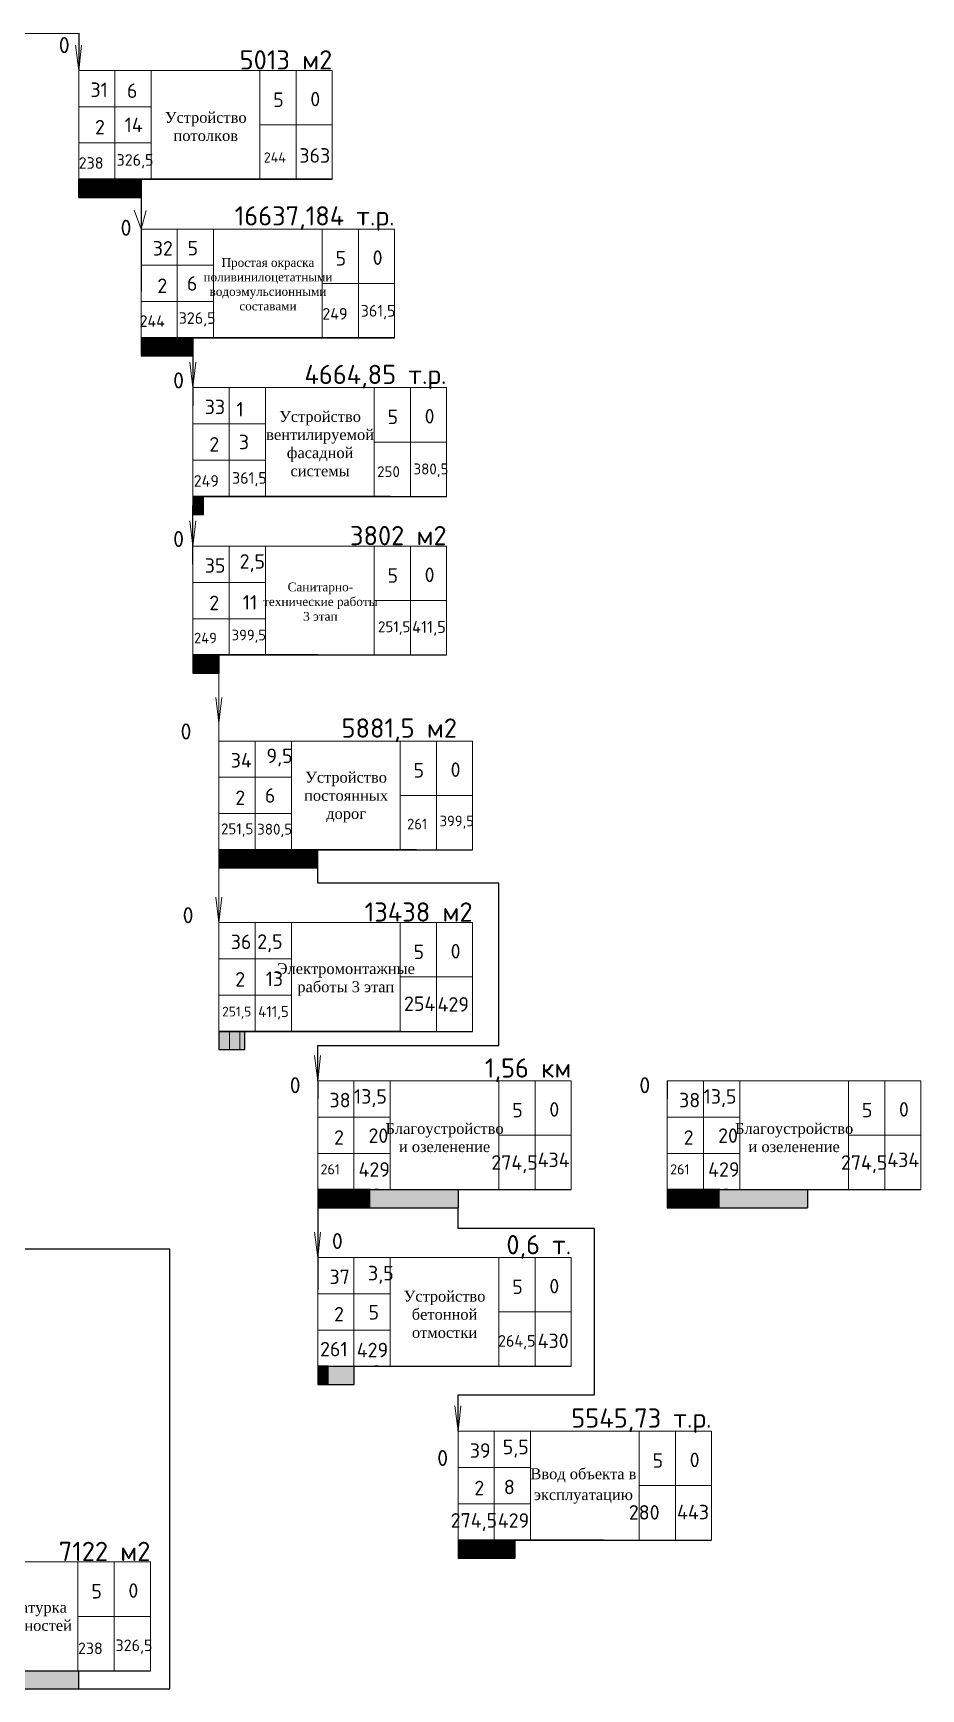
# Model space of a CAD drawing. Header units: millimetres. Extents: x -152693 to 518302, y -31658 to 793547.
# Drawn here: x -108528 to -94836, y 48024 to 73537 of the extents above; entities that cross this region are included whole.
import ezdxf

# ---------------------------------------------------------------- set-up
doc = ezdxf.new("R2010")
doc.units = ezdxf.units.MM
doc.styles.add('PDF ISOCPEUR', font='isocpeur.ttf')
doc.styles.add('ГОСТ 450', font='isocpeur.ttf', dxfattribs={"height": 450})

msp = doc.modelspace()

# ---------------------------------------------------------------- hatches: boundary and pattern name
at = {"lineweight": 20}
h = msp.add_hatch(color=5, dxfattribs=at)
h.dxf.hatch_style = 1
h.paths.add_polyline_path([(-107825.48195, 71006.14534), (-107665.19292, 71006.14534), (-107665.19292, 71285.49821), (-107825.48195, 71285.49821)])
at = {"lineweight": 20, "true_color": 0xed1f24}
h = msp.add_hatch(color=240, dxfattribs=at)
h.dxf.hatch_style = 1
h.paths.add_polyline_path([(-107825.48195, 71006.14534), (-107665.19292, 71006.14534), (-107665.19292, 71285.49821), (-107825.48195, 71285.49821)])
at = {"lineweight": 20}
h = msp.add_hatch(color=5, dxfattribs=at)
h.dxf.hatch_style = 1
h.paths.add_polyline_path([(-107665.19292, 71006.14534), (-107504.90389, 71006.14534), (-107504.90389, 71285.49821), (-107665.19292, 71285.49821)])
at = {"lineweight": 20, "true_color": 0xed1f24}
h = msp.add_hatch(color=240, dxfattribs=at)
h.dxf.hatch_style = 1
h.paths.add_polyline_path([(-107665.19292, 71006.14534), (-107504.90389, 71006.14534), (-107504.90389, 71285.49821), (-107665.19292, 71285.49821)])
at = {"lineweight": 20}
h = msp.add_hatch(color=5, dxfattribs=at)
h.dxf.hatch_style = 1
h.paths.add_polyline_path([(-107504.90389, 71006.14534), (-107344.61486, 71006.14534), (-107344.61486, 71285.49821), (-107504.90389, 71285.49821)])
at = {"lineweight": 20, "true_color": 0xed1f24}
h = msp.add_hatch(color=240, dxfattribs=at)
h.dxf.hatch_style = 1
h.paths.add_polyline_path([(-107504.90389, 71006.14534), (-107344.61486, 71006.14534), (-107344.61486, 71285.49821), (-107504.90389, 71285.49821)])
at = {"lineweight": 20}
h = msp.add_hatch(color=5, dxfattribs=at)
h.dxf.hatch_style = 1
h.paths.add_polyline_path([(-107344.61486, 71006.14534), (-107184.32583, 71006.14534), (-107184.32583, 71285.49821), (-107344.61486, 71285.49821)])
at = {"lineweight": 20, "true_color": 0xed1f24}
h = msp.add_hatch(color=240, dxfattribs=at)
h.dxf.hatch_style = 1
h.paths.add_polyline_path([(-107344.61486, 71006.14534), (-107184.32583, 71006.14534), (-107184.32583, 71285.49821), (-107344.61486, 71285.49821)])
at = {"lineweight": 20}
h = msp.add_hatch(color=5, dxfattribs=at)
h.dxf.hatch_style = 1
h.paths.add_polyline_path([(-107184.32583, 71006.14534), (-107024.03679, 71006.14534), (-107024.03679, 71285.49821), (-107184.32583, 71285.49821)])
at = {"lineweight": 20, "true_color": 0xed1f24}
h = msp.add_hatch(color=240, dxfattribs=at)
h.dxf.hatch_style = 1
h.paths.add_polyline_path([(-107184.32583, 71006.14534), (-107024.03679, 71006.14534), (-107024.03679, 71285.49821), (-107184.32583, 71285.49821)])
at = {"lineweight": 20}
h = msp.add_hatch(color=5, dxfattribs=at)
h.dxf.hatch_style = 1
h.paths.add_polyline_path([(-107024.03679, 71006.14534), (-106863.74776, 71006.14534), (-106863.74776, 71285.49821), (-107024.03679, 71285.49821)])
at = {"lineweight": 20, "true_color": 0xed1f24}
h = msp.add_hatch(color=240, dxfattribs=at)
h.dxf.hatch_style = 1
h.paths.add_polyline_path([(-107024.03679, 71006.14534), (-106863.74776, 71006.14534), (-106863.74776, 71285.49821), (-107024.03679, 71285.49821)])
at = {"lineweight": 20}
h = msp.add_hatch(color=1, dxfattribs=at)
h.dxf.hatch_style = 1
h.paths.add_polyline_path([(-106863.74776, 68562.63435), (-106703.45873, 68562.63435), (-106703.45873, 68841.98722), (-106863.74776, 68841.98722)])
h = msp.add_hatch(color=1, dxfattribs=at)
h.dxf.hatch_style = 1
h.paths.add_polyline_path([(-106703.45873, 68562.63435), (-106543.1697, 68562.63435), (-106543.1697, 68841.98722), (-106703.45873, 68841.98722)])
h = msp.add_hatch(color=1, dxfattribs=at)
h.dxf.hatch_style = 1
h.paths.add_polyline_path([(-106543.1697, 68562.63435), (-106382.88067, 68562.63435), (-106382.88067, 68841.98722), (-106543.1697, 68841.98722)])
h = msp.add_hatch(color=1, dxfattribs=at)
h.dxf.hatch_style = 1
h.paths.add_polyline_path([(-106382.88067, 68562.63435), (-106222.59164, 68562.63435), (-106222.59164, 68841.98722), (-106382.88067, 68841.98722)])
h = msp.add_hatch(color=1, dxfattribs=at)
h.dxf.hatch_style = 1
h.paths.add_polyline_path([(-106222.59164, 68562.63435), (-106062.30261, 68562.63435), (-106062.30261, 68841.98722), (-106222.59164, 68841.98722)])
h = msp.add_hatch(color=5, dxfattribs=at)
h.dxf.hatch_style = 1
h.paths.add_polyline_path([(-106062.30261, 66119.12337), (-105902.01357, 66119.12337), (-105902.01357, 66398.47624), (-106062.30261, 66398.47624)])
h = msp.add_hatch(color=1, dxfattribs=at)
h.dxf.hatch_style = 1
h.paths.add_polyline_path([(-106062.30261, 63675.61238), (-105902.01357, 63675.61238), (-105902.01357, 63954.96525), (-106062.30261, 63954.96525)])
h = msp.add_hatch(color=1, dxfattribs=at)
h.dxf.hatch_style = 1
h.paths.add_polyline_path([(-105902.01357, 63675.61238), (-105661.58003, 63675.61238), (-105661.58003, 63954.96525), (-105902.01357, 63954.96525)])
h = msp.add_hatch(color=1, dxfattribs=at)
h.dxf.hatch_style = 1
h.paths.add_polyline_path([(-105661.58003, 60673.39565), (-105501.291, 60673.39565), (-105501.291, 60952.74852), (-105661.58003, 60952.74852)])
h = msp.add_hatch(color=1, dxfattribs=at)
h.dxf.hatch_style = 1
h.paths.add_polyline_path([(-105501.291, 60673.39565), (-105341.00196, 60673.39565), (-105341.00196, 60952.74852), (-105501.291, 60952.74852)])
h = msp.add_hatch(color=1, dxfattribs=at)
h.dxf.hatch_style = 1
h.paths.add_polyline_path([(-105341.00196, 60673.39565), (-105180.71293, 60673.39565), (-105180.71293, 60952.74852), (-105341.00196, 60952.74852)])
h = msp.add_hatch(color=1, dxfattribs=at)
h.dxf.hatch_style = 1
h.paths.add_polyline_path([(-105180.71293, 60673.39565), (-105020.4239, 60673.39565), (-105020.4239, 60952.74852), (-105180.71293, 60952.74852)])
h = msp.add_hatch(color=1, dxfattribs=at)
h.dxf.hatch_style = 1
h.paths.add_polyline_path([(-105020.4239, 60673.39565), (-104860.13487, 60673.39565), (-104860.13487, 60952.74852), (-105020.4239, 60952.74852)])
h = msp.add_hatch(color=1, dxfattribs=at)
h.dxf.hatch_style = 1
h.paths.add_polyline_path([(-104860.13487, 60673.39565), (-104699.84584, 60673.39565), (-104699.84584, 60952.74852), (-104860.13487, 60952.74852)])
h = msp.add_hatch(color=1, dxfattribs=at)
h.dxf.hatch_style = 1
h.paths.add_polyline_path([(-104699.84584, 60673.39565), (-104539.55681, 60673.39565), (-104539.55681, 60952.74852), (-104699.84584, 60952.74852)])
h = msp.add_hatch(color=1, dxfattribs=at)
h.dxf.hatch_style = 1
h.paths.add_polyline_path([(-104539.55681, 60673.39565), (-104379.26778, 60673.39565), (-104379.26778, 60952.74852), (-104539.55681, 60952.74852)])
h = msp.add_hatch(color=1, dxfattribs=at)
h.dxf.hatch_style = 1
h.paths.add_polyline_path([(-104379.26778, 60673.39565), (-104218.97874, 60673.39565), (-104218.97874, 60952.74852), (-104379.26778, 60952.74852)])
h = msp.add_hatch(color=1, dxfattribs=at)
h.dxf.hatch_style = 1
h.paths.add_polyline_path([(-104299.12326, 60673.39565), (-104138.83423, 60673.39565), (-104138.83423, 60952.74852), (-104299.12326, 60952.74852)])
h = msp.add_hatch(color=5, dxfattribs=at)
h.dxf.hatch_style = 1
h.paths.add_polyline_path([(-105661.58003, 57875.83352), (-105260.85745, 57875.83352), (-105260.85745, 58155.18639), (-105661.58003, 58155.18639)])
h = msp.add_hatch(color=5, dxfattribs=at)
h.dxf.hatch_style = 1
h.paths.add_polyline_path([(-104138.83423, 55437.82954), (-103978.5452, 55437.82954), (-103978.5452, 55717.18241), (-104138.83423, 55717.18241)])
at = {"lineweight": 20, "true_color": 0xed1f24}
h = msp.add_hatch(color=240, dxfattribs=at)
h.dxf.hatch_style = 1
h.paths.add_polyline_path([(-104138.83423, 55437.82954), (-103978.5452, 55437.82954), (-103978.5452, 55717.18241), (-104138.83423, 55717.18241)])
at = {"lineweight": 20}
h = msp.add_hatch(color=5, dxfattribs=at)
h.dxf.hatch_style = 1
h.paths.add_polyline_path([(-103978.5452, 55437.82954), (-103818.25617, 55437.82954), (-103818.25617, 55717.18241), (-103978.5452, 55717.18241)])
at = {"lineweight": 20, "true_color": 0xed1f24}
h = msp.add_hatch(color=240, dxfattribs=at)
h.dxf.hatch_style = 1
h.paths.add_polyline_path([(-103978.5452, 55437.82954), (-103818.25617, 55437.82954), (-103818.25617, 55717.18241), (-103978.5452, 55717.18241)])
at = {"lineweight": 20}
h = msp.add_hatch(color=5, dxfattribs=at)
h.dxf.hatch_style = 1
h.paths.add_polyline_path([(-103818.25617, 55437.82954), (-103657.96713, 55437.82954), (-103657.96713, 55717.18241), (-103818.25617, 55717.18241)])
at = {"lineweight": 20, "true_color": 0xed1f24}
h = msp.add_hatch(color=240, dxfattribs=at)
h.dxf.hatch_style = 1
h.paths.add_polyline_path([(-103818.25617, 55437.82954), (-103657.96713, 55437.82954), (-103657.96713, 55717.18241), (-103818.25617, 55717.18241)])
at = {"lineweight": 20}
h = msp.add_hatch(color=5, dxfattribs=at)
h.dxf.hatch_style = 1
h.paths.add_polyline_path([(-103657.96713, 55437.82954), (-103497.6781, 55437.82954), (-103497.6781, 55717.18241), (-103657.96713, 55717.18241)])
at = {"lineweight": 20, "true_color": 0xed1f24}
h = msp.add_hatch(color=240, dxfattribs=at)
h.dxf.hatch_style = 1
h.paths.add_polyline_path([(-103657.96713, 55437.82954), (-103497.6781, 55437.82954), (-103497.6781, 55717.18241), (-103657.96713, 55717.18241)])
at = {"lineweight": 20}
h = msp.add_hatch(color=5, dxfattribs=at)
h.dxf.hatch_style = 1
h.paths.add_polyline_path([(-103497.6781, 55437.82954), (-103337.38907, 55437.82954), (-103337.38907, 55717.18241), (-103497.6781, 55717.18241)])
at = {"lineweight": 20, "true_color": 0xed1f24}
h = msp.add_hatch(color=240, dxfattribs=at)
h.dxf.hatch_style = 1
h.paths.add_polyline_path([(-103497.6781, 55437.82954), (-101974.9323, 55437.82954), (-101974.9323, 55717.18241), (-103497.6781, 55717.18241)])
at = {"lineweight": 20, "true_color": 0x2776bb}
h = msp.add_hatch(color=152, dxfattribs=at)
h.dxf.hatch_style = 1
h.paths.add_polyline_path([(-98747.07412, 55437.82954), (-98586.78509, 55437.82954), (-98586.78509, 55717.18241), (-98747.07412, 55717.18241)])
h = msp.add_hatch(color=152, dxfattribs=at)
h.dxf.hatch_style = 1
h.paths.add_polyline_path([(-98747.07412, 55437.82954), (-98586.78509, 55437.82954), (-98586.78509, 55717.18241), (-98747.07412, 55717.18241)])
h = msp.add_hatch(color=152, dxfattribs=at)
h.dxf.hatch_style = 1
h.paths.add_polyline_path([(-98586.78509, 55437.82954), (-98426.49606, 55437.82954), (-98426.49606, 55717.18241), (-98586.78509, 55717.18241)])
h = msp.add_hatch(color=152, dxfattribs=at)
h.dxf.hatch_style = 1
h.paths.add_polyline_path([(-98586.78509, 55437.82954), (-98426.49606, 55437.82954), (-98426.49606, 55717.18241), (-98586.78509, 55717.18241)])
h = msp.add_hatch(color=152, dxfattribs=at)
h.dxf.hatch_style = 1
h.paths.add_polyline_path([(-98426.49606, 55437.82954), (-98266.20702, 55437.82954), (-98266.20702, 55717.18241), (-98426.49606, 55717.18241)])
h = msp.add_hatch(color=152, dxfattribs=at)
h.dxf.hatch_style = 1
h.paths.add_polyline_path([(-98426.49606, 55437.82954), (-98266.20702, 55437.82954), (-98266.20702, 55717.18241), (-98426.49606, 55717.18241)])
h = msp.add_hatch(color=152, dxfattribs=at)
h.dxf.hatch_style = 1
h.paths.add_polyline_path([(-98266.20702, 55437.82954), (-98105.91799, 55437.82954), (-98105.91799, 55717.18241), (-98266.20702, 55717.18241)])
h = msp.add_hatch(color=152, dxfattribs=at)
h.dxf.hatch_style = 1
h.paths.add_polyline_path([(-98266.20702, 55437.82954), (-98105.91799, 55437.82954), (-98105.91799, 55717.18241), (-98266.20702, 55717.18241)])
h = msp.add_hatch(color=152, dxfattribs=at)
h.dxf.hatch_style = 1
h.paths.add_polyline_path([(-98105.91799, 55437.82954), (-97945.62896, 55437.82954), (-97945.62896, 55717.18241), (-98105.91799, 55717.18241)])
h = msp.add_hatch(color=152, dxfattribs=at)
h.dxf.hatch_style = 1
h.paths.add_polyline_path([(-98105.91799, 55437.82954), (-96583.17219, 55437.82954), (-96583.17219, 55717.18241), (-98105.91799, 55717.18241)])
at = {"lineweight": 20}
h = msp.add_hatch(color=5, dxfattribs=at)
h.dxf.hatch_style = 1
h.paths.add_polyline_path([(-104138.83423, 52714.96568), (-103978.5452, 52714.96568), (-103978.5452, 52994.31855), (-104138.83423, 52994.31855)])
h = msp.add_hatch(color=5, dxfattribs=at)
h.dxf.hatch_style = 1
h.paths.add_polyline_path([(-104138.83423, 52714.96568), (-103577.82262, 52714.96568), (-103577.82262, 52994.31855), (-104138.83423, 52994.31855)])
h = msp.add_hatch(color=1, dxfattribs=at)
h.dxf.hatch_style = 1
h.paths.add_polyline_path([(-101974.9323, 50037.74006), (-101814.64327, 50037.74006), (-101814.64327, 50317.09293), (-101974.9323, 50317.09293)])
h = msp.add_hatch(color=1, dxfattribs=at)
h.dxf.hatch_style = 1
h.paths.add_polyline_path([(-101974.9323, 50037.74006), (-101814.64327, 50037.74006), (-101814.64327, 50317.09293), (-101974.9323, 50317.09293)])
h = msp.add_hatch(color=1, dxfattribs=at)
h.dxf.hatch_style = 1
h.paths.add_polyline_path([(-101814.64327, 50037.74006), (-101654.35424, 50037.74006), (-101654.35424, 50317.09293), (-101814.64327, 50317.09293)])
h = msp.add_hatch(color=1, dxfattribs=at)
h.dxf.hatch_style = 1
h.paths.add_polyline_path([(-101814.64327, 50037.74006), (-101654.35424, 50037.74006), (-101654.35424, 50317.09293), (-101814.64327, 50317.09293)])
h = msp.add_hatch(color=1, dxfattribs=at)
h.dxf.hatch_style = 1
h.paths.add_polyline_path([(-101654.35424, 50037.74006), (-101494.06521, 50037.74006), (-101494.06521, 50317.09293), (-101654.35424, 50317.09293)])
h = msp.add_hatch(color=1, dxfattribs=at)
h.dxf.hatch_style = 1
h.paths.add_polyline_path([(-101654.35424, 50037.74006), (-101494.06521, 50037.74006), (-101494.06521, 50317.09293), (-101654.35424, 50317.09293)])
h = msp.add_hatch(color=1, dxfattribs=at)
h.dxf.hatch_style = 1
h.paths.add_polyline_path([(-101494.06521, 50037.74006), (-101333.77618, 50037.74006), (-101333.77618, 50317.09293), (-101494.06521, 50317.09293)])
h = msp.add_hatch(color=1, dxfattribs=at)
h.dxf.hatch_style = 1
h.paths.add_polyline_path([(-101494.06521, 50037.74006), (-101333.77618, 50037.74006), (-101333.77618, 50317.09293), (-101494.06521, 50317.09293)])
h = msp.add_hatch(color=1, dxfattribs=at)
h.dxf.hatch_style = 1
h.paths.add_polyline_path([(-101333.77618, 50037.74006), (-101173.48715, 50037.74006), (-101173.48715, 50317.09293), (-101333.77618, 50317.09293)])
h = msp.add_hatch(color=1, dxfattribs=at)
h.dxf.hatch_style = 1
h.paths.add_polyline_path([(-101333.77618, 50037.74006), (-101173.48715, 50037.74006), (-101173.48715, 50317.09293), (-101333.77618, 50317.09293)])
h = msp.add_hatch(color=1, dxfattribs=at)
h.dxf.hatch_style = 1
h.paths.add_polyline_path([(-101173.48715, 50037.74006), (-101093.34263, 50037.74006), (-101093.34263, 50317.09293), (-101173.48715, 50317.09293)])
h = msp.add_hatch(color=1, dxfattribs=at)
h.dxf.hatch_style = 1
h.paths.add_polyline_path([(-101173.48715, 50037.74006), (-101093.34263, 50037.74006), (-101093.34263, 50317.09293), (-101173.48715, 50317.09293)])
h = msp.add_hatch(color=1, dxfattribs=at)
h.dxf.hatch_style = 1
h.paths.add_polyline_path([(-109829.09484, 48023.65336), (-107825.48195, 48023.65336), (-107825.48195, 48303.00623), (-109829.09484, 48303.00623)])

# ---------------------------------------------------------------- linework, layer by layer
for p, q in [((-109909.7091, 73529.24714), (-107825.48195, 73537.19797)), ((-107825.48195, 73537.19797), (-107825.48195, 72961.61544)), ((-107825.48195, 71285.49821), (-106683.72306, 71285.49821)), ((-107825.48195, 71285.49821), (-104566.36511, 71285.49821)), ((-107825.48195, 71285.49821), (-104566.36511, 71285.49821)), ((-107825.48195, 71285.49821), (-106195.92353, 71285.49821)), ((-107825.48195, 71285.49821), (-104566.36511, 71285.49821)), ((-107825.48195, 71285.49821), (-104566.36511, 71285.49821)), ((-107825.48195, 71285.49821), (-104566.36511, 71285.49821)), ((-103914.54174, 71285.49821), (-107825.48195, 71285.49821)), ((-107825.48195, 71285.49821), (-103914.54174, 71285.49821)), ((-107825.48195, 71285.49821), (-107825.48195, 71006.14534)), ((-103914.54174, 71285.49821), (-107825.48195, 71285.49821)), ((-106894.30571, 71285.49821), (-106943.89228, 71285.49821)), ((-106863.74776, 71006.14534), (-106863.74776, 71285.49821)), ((-106863.74776, 71285.49821), (-106863.74776, 69555.47926)), ((-107825.48195, 71006.14534), (-106863.74776, 71006.14534)), ((-106863.74776, 71006.14534), (-107825.48195, 71006.14534)), ((-107825.48195, 71006.14534), (-106863.74776, 71006.14534)), ((-106863.74776, 70910.07766), (-106863.74776, 70518.10446)), ((-106863.74776, 68841.98722), (-105721.98888, 68841.98722)), ((-106863.74776, 68841.98722), (-103604.63092, 68841.98722)), ((-106863.74776, 68841.98722), (-103604.63092, 68841.98722)), ((-106863.74776, 68841.98722), (-105234.18934, 68841.98722)), ((-106863.74776, 68841.98722), (-103604.63092, 68841.98722)), ((-106863.74776, 68841.98722), (-103604.63092, 68841.98722)), ((-106863.74776, 68841.98722), (-103604.63092, 68841.98722)), ((-102952.80755, 68841.98722), (-106863.74776, 68841.98722)), ((-106863.74776, 68841.98722), (-106863.74776, 68562.63435)), ((-106783.60325, 68841.98722), (-106863.74776, 68841.98722)), ((-106863.74776, 68841.98722), (-102952.80755, 68841.98722)), ((-102952.80755, 68841.98722), (-106783.60325, 68841.98722)), ((-106062.30261, 68841.98722), (-106062.30261, 67795.2406)), ((-106062.30261, 68562.63435), (-106062.30261, 68841.98722)), ((-105932.57152, 68841.98722), (-105982.15809, 68841.98722)), ((-106863.74776, 68562.63435), (-106062.30261, 68562.63435)), ((-106863.74776, 68562.63435), (-106062.30261, 68562.63435)), ((-106062.30261, 66398.47624), (-104920.54372, 66398.47624)), ((-106062.30261, 66398.47624), (-102151.36239, 66398.47624)), ((-106062.30261, 66398.47624), (-102151.36239, 66398.47624)), ((-106062.30261, 66398.47624), (-104432.74418, 66398.47624)), ((-106062.30261, 66398.47624), (-102151.36239, 66398.47624)), ((-106062.30261, 66398.47624), (-102151.36239, 66398.47624)), ((-106062.30261, 66398.47624), (-102151.36239, 66398.47624)), ((-103016.81101, 66398.47624), (-106062.30261, 66398.47624)), ((-106062.30261, 66398.47624), (-106062.30261, 66119.12337)), ((-103016.81101, 66398.47624), (-106062.30261, 66398.47624)), ((-105902.01357, 66119.12337), (-105902.01357, 66398.47624)), ((-105131.12637, 66398.47624), (-105180.71293, 66398.47624)), ((-106062.30261, 65351.72962), (-106062.30261, 66258.7998)), ((-106062.30261, 66119.12337), (-105902.01357, 66119.12337)), ((-106062.30261, 63954.96525), (-104920.54372, 63954.96525)), ((-106062.30261, 63954.96525), (-102151.36239, 63954.96525)), ((-106062.30261, 63954.96525), (-102151.36239, 63954.96525)), ((-106062.30261, 63954.96525), (-104432.74418, 63954.96525)), ((-106062.30261, 63954.96525), (-102151.36239, 63954.96525)), ((-106062.30261, 63954.96525), (-102151.36239, 63954.96525)), ((-106062.30261, 63954.96525), (-102151.36239, 63954.96525)), ((-106062.30261, 63954.96525), (-106062.30261, 63675.61238)), ((-104138.83423, 63954.96525), (-106062.30261, 63954.96525)), ((-105661.58003, 63954.96525), (-105661.58003, 63675.61238)), ((-105131.12637, 63954.96525), (-105180.71293, 63954.96525)), ((-106062.30261, 63675.61238), (-105661.58003, 63675.61238)), ((-105661.58003, 60952.74852), (-104519.82114, 60952.74852)), ((-105661.58003, 60952.74852), (-101750.63982, 60952.74852)), ((-105661.58003, 60952.74852), (-101750.63982, 60952.74852)), ((-105661.58003, 60952.74852), (-104032.02161, 60952.74852)), ((-105661.58003, 60952.74852), (-101750.63982, 60952.74852)), ((-105661.58003, 60952.74852), (-101750.63982, 60952.74852)), ((-105661.58003, 60952.74852), (-101750.63982, 60952.74852)), ((-105661.58003, 60952.74852), (-105661.58003, 60673.39565)), ((-105581.43551, 60952.74852), (-105661.58003, 60952.74852)), ((-102616.08843, 60952.74852), (-105581.43551, 60952.74852)), ((-104730.40379, 60952.74852), (-104779.99035, 60952.74852)), ((-104138.83423, 60673.39565), (-104138.83423, 60952.74852)), ((-104138.83423, 60437.9467), (-104138.83423, 60952.74852)), ((-105661.58003, 60673.39565), (-104138.83423, 60673.39565)), ((-101345.60717, 60437.9467), (-104138.83423, 60437.9467)), ((-101345.60717, 57938.26046), (-101345.60717, 60437.9467)), ((-105661.58003, 58155.18639), (-104519.82114, 58155.18639)), ((-105661.58003, 58155.18639), (-101750.63982, 58155.18639)), ((-105661.58003, 58155.18639), (-101750.63982, 58155.18639)), ((-105661.58003, 58155.18639), (-104032.02161, 58155.18639)), ((-105661.58003, 58155.18639), (-101750.63982, 58155.18639)), ((-105661.58003, 58155.18639), (-101750.63982, 58155.18639)), ((-105661.58003, 58155.18639), (-101750.63982, 58155.18639)), ((-105661.58003, 58155.18639), (-105661.58003, 57875.83352)), ((-102856.52198, 58155.18639), (-105661.58003, 58155.18639)), ((-105260.85745, 57875.83352), (-105260.85745, 58155.18639)), ((-104730.40379, 58155.18639), (-104779.99035, 58155.18639)), ((-104138.83423, 57393.29964), (-104138.83423, 57938.26046)), ((-104138.83423, 57938.26046), (-101345.60717, 57938.26046)), ((-105661.58003, 57875.83352), (-105260.85745, 57875.83352)), ((-104138.83423, 57393.29964), (-104138.83423, 57113.94677)), ((-104138.83423, 55717.18241), (-102997.07534, 55717.18241)), ((-104138.83423, 55717.18241), (-100227.89402, 55717.18241)), ((-104138.83423, 55717.18241), (-100227.89402, 55717.18241)), ((-104138.83423, 55717.18241), (-102509.27581, 55717.18241)), ((-104138.83423, 55717.18241), (-100227.89402, 55717.18241)), ((-104138.83423, 55717.18241), (-100227.89402, 55717.18241)), ((-104138.83423, 55717.18241), (-100227.89402, 55717.18241)), ((-104138.83423, 55717.18241), (-104138.83423, 55437.82954)), ((-103324.05502, 55717.18241), (-104138.83423, 55717.18241)), ((-104138.83423, 55717.18241), (-104138.83423, 54170.77036)), ((-103324.05502, 55717.18241), (-101974.9323, 55717.18241)), ((-103207.65799, 55717.18241), (-103257.24456, 55717.18241)), ((-101974.9323, 55717.18241), (-101974.9323, 55437.82954)), ((-104138.83423, 55437.82954), (-103337.38907, 55437.82954)), ((-104138.83423, 55437.82954), (-101974.9323, 55437.82954)), ((-101974.9323, 55115.28768), (-101974.9323, 55437.82954)), ((-99871.3838, 55115.28768), (-101974.9323, 55115.28768)), ((-99871.3838, 52557.01138), (-99871.3838, 55115.28768)), ((-106418.33725, 54799.20484), (-109909.7091, 54799.20484)), ((-106418.33725, 48023.65336), (-106418.33725, 54799.20484)), ((-104138.83423, 52994.31855), (-102997.07534, 52994.31855)), ((-104138.83423, 52994.31855), (-100227.89402, 52994.31855)), ((-104138.83423, 52994.31855), (-100227.89402, 52994.31855)), ((-104138.83423, 52994.31855), (-102183.36412, 52994.31855)), ((-104138.83423, 52994.31855), (-100227.89402, 52994.31855)), ((-104138.83423, 52994.31855), (-100227.89402, 52994.31855)), ((-104138.83423, 52994.31855), (-100227.89402, 52994.31855)), ((-103978.5452, 52994.31855), (-104138.83423, 52994.31855)), ((-104138.83423, 52994.31855), (-104138.83423, 52714.96568)), ((-104138.83423, 52994.31855), (-103580.12848, 52994.31855)), ((-103577.82262, 52714.96568), (-103577.82262, 52994.31855)), ((-103207.65799, 52994.31855), (-103257.24456, 52994.31855)), ((-104138.83423, 52714.96568), (-103978.5452, 52714.96568)), ((-104138.83423, 52714.96568), (-103577.82262, 52714.96568)), ((-101974.9323, 51993.21016), (-101974.9323, 52557.01138)), ((-101974.9323, 52557.01138), (-99871.3838, 52557.01138)), ((-101974.9323, 50317.09293), (-100833.17342, 50317.09293)), ((-101974.9323, 50317.09293), (-98063.99209, 50317.09293)), ((-101974.9323, 50317.09293), (-98063.99209, 50317.09293)), ((-101974.9323, 50317.09293), (-100345.37388, 50317.09293)), ((-101974.9323, 50317.09293), (-98063.99209, 50317.09293)), ((-101974.9323, 50317.09293), (-98063.99209, 50317.09293)), ((-101974.9323, 50317.09293), (-98063.99209, 50317.09293)), ((-101894.78779, 50317.09293), (-101974.9323, 50317.09293)), ((-101974.9323, 50317.09293), (-101974.9323, 50037.74006)), ((-99730.88586, 50317.09293), (-101974.9323, 50317.09293)), ((-99730.88586, 50317.09293), (-101894.78779, 50317.09293)), ((-101043.75606, 50317.09293), (-101093.34263, 50317.09293)), ((-101093.34263, 50037.74006), (-101093.34263, 50317.09293)), ((-101974.9323, 50037.74006), (-101093.34263, 50037.74006)), ((-101974.9323, 50037.74006), (-101093.34263, 50037.74006)), ((-110630.54, 48303.00623), (-106719.59979, 48303.00623)), ((-110630.54, 48303.00623), (-106719.59979, 48303.00623)), ((-110630.54, 48303.00623), (-106719.59979, 48303.00623)), ((-110630.54, 48303.00623), (-106719.59979, 48303.00623)), ((-110630.54, 48303.00623), (-106719.59979, 48303.00623)), ((-110630.54, 48303.00623), (-106719.59979, 48303.00623)), ((-107825.48195, 48023.65336), (-107825.48195, 48303.00623)), ((-109668.80581, 48023.65336), (-107825.48195, 48023.65336)), ((-107825.48195, 48023.65336), (-106418.33725, 48023.65336))]:
    msp.add_line(p, q)
for p, q in [((-103914.54174, 72961.61544), (-107825.48195, 72961.61544)), ((-107825.48195, 72961.61544), (-107825.48195, 71285.49821)), ((-107266.77621, 72961.61544), (-107266.77621, 71285.49821)), ((-106708.07046, 72961.61544), (-106708.07046, 71285.49821)), ((-105031.95323, 72961.61544), (-105031.95323, 71285.49821)), ((-104473.24748, 72961.61544), (-104473.24748, 71285.49821)), ((-103914.54174, 72961.61544), (-103914.54174, 71285.49821)), ((-107825.48195, 72402.9097), (-106708.07046, 72402.9097)), ((-105031.95323, 72123.55683), (-103914.54174, 72123.55683)), ((-107825.48195, 71844.20395), (-106708.07046, 71844.20395)), ((-107825.48195, 71285.49821), (-104566.36511, 71285.49821)), ((-102952.80755, 70518.10446), (-106863.74776, 70518.10446)), ((-106863.74776, 70518.10446), (-106863.74776, 68841.98722)), ((-106305.04202, 70518.10446), (-106305.04202, 68841.98722)), ((-105746.33627, 70518.10446), (-105746.33627, 68841.98722)), ((-104070.21904, 70518.10446), (-104070.21904, 68841.98722)), ((-103511.5133, 70518.10446), (-103511.5133, 68841.98722)), ((-102952.80755, 70518.10446), (-102952.80755, 68841.98722)), ((-106863.74776, 69959.39871), (-105746.33627, 69959.39871)), ((-104070.21904, 69680.04584), (-102952.80755, 69680.04584)), ((-106863.74776, 69400.69297), (-105746.33627, 69400.69297)), ((-106863.74776, 68841.98722), (-103604.63092, 68841.98722)), ((-102151.36239, 68074.59347), (-106062.30261, 68074.59347)), ((-105503.59686, 68074.59347), (-105503.59686, 66398.47624)), ((-104944.89112, 68074.59347), (-104944.89112, 66398.47624)), ((-103268.77388, 68074.59347), (-103268.77388, 66398.47624)), ((-102710.06814, 68074.59347), (-102710.06814, 66398.47624)), ((-102151.36239, 68074.59347), (-102151.36239, 66398.47624)), ((-106062.30261, 67795.2406), (-106062.30261, 66398.47624)), ((-106062.30261, 67515.88773), (-104944.89112, 67515.88773)), ((-103268.77388, 67236.53486), (-102151.36239, 67236.53486)), ((-106062.30261, 66957.18198), (-104944.89112, 66957.18198)), ((-106062.30261, 66398.47624), (-102151.36239, 66398.47624)), ((-102151.36239, 65631.08249), (-106062.30261, 65631.08249)), ((-105503.59686, 65631.08249), (-105503.59686, 63954.96525)), ((-104944.89112, 65631.08249), (-104944.89112, 63954.96525)), ((-103268.77388, 65631.08249), (-103268.77388, 63954.96525)), ((-102710.06814, 65631.08249), (-102710.06814, 63954.96525)), ((-102151.36239, 65631.08249), (-102151.36239, 63954.96525)), ((-106062.30261, 65351.72962), (-106062.30261, 63954.96525)), ((-106062.30261, 65072.37674), (-104944.89112, 65072.37674)), ((-103268.77388, 64793.02387), (-102151.36239, 64793.02387)), ((-106062.30261, 64513.671), (-104944.89112, 64513.671)), ((-106062.30261, 63954.96525), (-102151.36239, 63954.96525)), ((-101750.63982, 62628.86576), (-105661.58003, 62628.86576)), ((-105661.58003, 62628.86576), (-105661.58003, 60952.74852)), ((-105102.87428, 62628.86576), (-105102.87428, 60952.74852)), ((-104544.16854, 62628.86576), (-104544.16854, 60952.74852)), ((-102868.0513, 62628.86576), (-102868.0513, 60952.74852)), ((-102309.34556, 62628.86576), (-102309.34556, 60952.74852)), ((-101750.63982, 62628.86576), (-101750.63982, 60952.74852)), ((-105661.58003, 62070.16001), (-104544.16854, 62070.16001)), ((-102868.0513, 61790.80714), (-101750.63982, 61790.80714)), ((-105661.58003, 61511.45427), (-104544.16854, 61511.45427)), ((-105661.58003, 60952.74852), (-101750.63982, 60952.74852)), ((-101750.63982, 59831.30363), (-105661.58003, 59831.30363)), ((-105102.87428, 59831.30363), (-105102.87428, 58155.18639)), ((-104544.16854, 59831.30363), (-104544.16854, 58155.18639)), ((-102868.0513, 59831.30363), (-102868.0513, 58155.18639)), ((-102309.34556, 59831.30363), (-102309.34556, 58155.18639)), ((-101750.63982, 59831.30363), (-101750.63982, 58155.18639)), ((-105661.58003, 59551.95076), (-105661.58003, 58155.18639)), ((-105661.58003, 59272.59788), (-104544.16854, 59272.59788)), ((-102868.0513, 58993.24501), (-101750.63982, 58993.24501)), ((-105661.58003, 58713.89214), (-104544.16854, 58713.89214)), ((-105661.58003, 58155.18639), (-101750.63982, 58155.18639)), ((-100227.89402, 57393.29964), (-104138.83423, 57393.29964)), ((-103580.12848, 57393.29964), (-103580.12848, 55717.18241)), ((-103021.42274, 57393.29964), (-103021.42274, 55717.18241)), ((-101345.30551, 57393.29964), (-101345.30551, 55717.18241)), ((-100786.59976, 57393.29964), (-100786.59976, 55717.18241)), ((-100227.89402, 57393.29964), (-100227.89402, 55717.18241)), ((-104138.83423, 57113.94677), (-104138.83423, 55717.18241)), ((-104138.83423, 56834.5939), (-103021.42274, 56834.5939)), ((-101345.30551, 56555.24102), (-100227.89402, 56555.24102)), ((-104138.83423, 56275.88815), (-103021.42274, 56275.88815)), ((-104138.83423, 55717.18241), (-100227.89402, 55717.18241)), ((-100227.89402, 54670.43578), (-104138.83423, 54670.43578)), ((-103580.12848, 54670.43578), (-103580.12848, 52994.31855)), ((-103021.42274, 54670.43578), (-103021.42274, 52994.31855)), ((-101345.30551, 54670.43578), (-101345.30551, 52994.31855)), ((-100786.59976, 54670.43578), (-100786.59976, 52994.31855)), ((-100227.89402, 54670.43578), (-100227.89402, 52994.31855)), ((-104138.83423, 54391.08291), (-104138.83423, 52994.31855)), ((-104138.83423, 54111.73004), (-103021.42274, 54111.73004)), ((-101345.30551, 53832.37717), (-100227.89402, 53832.37717)), ((-104138.83423, 53553.0243), (-103021.42274, 53553.0243)), ((-104138.83423, 52994.31855), (-100227.89402, 52994.31855)), ((-98063.99209, 51993.21016), (-101974.9323, 51993.21016)), ((-101974.9323, 51993.21016), (-101974.9323, 50317.09293)), ((-101416.22656, 51993.21016), (-101416.22656, 50317.09293)), ((-100857.52082, 51993.21016), (-100857.52082, 50317.09293)), ((-99181.40358, 51993.21016), (-99181.40358, 50317.09293)), ((-98622.69784, 51993.21016), (-98622.69784, 50317.09293)), ((-98063.99209, 51993.21016), (-98063.99209, 50317.09293)), ((-101974.9323, 51434.50442), (-100857.52082, 51434.50442)), ((-99181.40358, 51155.15154), (-98063.99209, 51155.15154)), ((-101974.9323, 50875.79867), (-100857.52082, 50875.79867)), ((-101974.9323, 50317.09293), (-98063.99209, 50317.09293)), ((-106719.59979, 49979.12347), (-110630.54, 49979.12347)), ((-107837.01128, 49979.12347), (-107837.01128, 48303.00623)), ((-107278.30553, 49979.12347), (-107278.30553, 48303.00623)), ((-106719.59979, 49979.12347), (-106719.59979, 48303.00623)), ((-107837.01128, 49141.06485), (-106719.59979, 49141.06485)), ((-110630.54, 48303.00623), (-106719.59979, 48303.00623))]:
    msp.add_line(p, q, dxfattribs=at)
at = {"color": 5}
for p, q in [((-107825.48195, 71285.49821), (-107825.48195, 71006.14534)), ((-107825.48195, 71006.14534), (-107825.48195, 71285.49821))]:
    msp.add_line(p, q, dxfattribs=at)
at = {"color": 1}
for p, q in [((-106863.74776, 68841.98722), (-106863.74776, 68562.63435)), ((-106062.30261, 66398.47624), (-106062.30261, 66119.12337)), ((-101974.9323, 50317.09293), (-101974.9323, 50037.74006))]:
    msp.add_line(p, q, dxfattribs=at)
at = {"color": 152, "lineweight": 20, "true_color": 0x2776bb}
for p, q in [((-94836.13391, 57393.29964), (-98747.07412, 57393.29964)), ((-98188.36837, 57393.29964), (-98188.36837, 55717.18241)), ((-97629.66263, 57393.29964), (-97629.66263, 55717.18241)), ((-95953.5454, 57393.29964), (-95953.5454, 55717.18241)), ((-95394.83965, 57393.29964), (-95394.83965, 55717.18241)), ((-94836.13391, 57393.29964), (-94836.13391, 55717.18241)), ((-98747.07412, 57113.94677), (-98747.07412, 55717.18241)), ((-98747.07412, 56834.5939), (-97629.66263, 56834.5939)), ((-95953.5454, 56555.24102), (-94836.13391, 56555.24102)), ((-98747.07412, 56275.88815), (-97629.66263, 56275.88815)), ((-98747.07412, 55717.18241), (-94836.13391, 55717.18241))]:
    msp.add_line(p, q, dxfattribs=at)
at = {"color": 152, "true_color": 0x2776bb}
for p, q in [((-98747.07412, 57393.29964), (-98747.07412, 57113.94677)), ((-98747.07412, 55717.18241), (-97605.31523, 55717.18241)), ((-98747.07412, 55717.18241), (-94836.13391, 55717.18241)), ((-98747.07412, 55717.18241), (-94836.13391, 55717.18241)), ((-98747.07412, 55717.18241), (-97117.5157, 55717.18241)), ((-98747.07412, 55717.18241), (-94836.13391, 55717.18241)), ((-98747.07412, 55717.18241), (-94836.13391, 55717.18241)), ((-98747.07412, 55717.18241), (-94836.13391, 55717.18241)), ((-98747.07412, 55717.18241), (-98747.07412, 55437.82954)), ((-97932.29491, 55717.18241), (-98747.07412, 55717.18241)), ((-97932.29491, 55717.18241), (-96583.17219, 55717.18241)), ((-97815.89788, 55717.18241), (-97865.48445, 55717.18241)), ((-96583.17219, 55717.18241), (-96583.17219, 55437.82954)), ((-98747.07412, 55437.82954), (-97945.62896, 55437.82954)), ((-98747.07412, 55437.82954), (-96583.17219, 55437.82954))]:
    msp.add_line(p, q, dxfattribs=at)
at = {"lineweight": 20}
for points in [[(-107780.93954, 73353.58865), (-107825.48195, 72961.61544), (-107874.4786, 73353.58865)], [(-106785.15876, 70804.88704), (-106863.74776, 70518.10446), (-106967.52005, 70810.24509)], [(-106017.7602, 68466.56668), (-106062.30261, 68074.59347), (-106111.29926, 68466.56668)], [(-106017.7602, 66023.05569), (-106062.30261, 65631.08249), (-106111.29926, 66023.05569)], [(-105661.58003, 63675.61238), (-105661.58003, 62628.86576)], [(-105617.03762, 63300.19183), (-105661.58003, 62908.21863), (-105710.57668, 63300.19183)], [(-105661.58003, 60673.39565), (-105661.58003, 59551.95076)], [(-105617.03762, 60223.27683), (-105661.58003, 59831.30363), (-105710.57668, 60223.27683)], [(-104094.29182, 57785.27285), (-104138.83423, 57393.29964), (-104187.83088, 57785.27285)], [(-104138.83423, 55437.82954), (-104138.83423, 54391.08291)], [(-104094.29182, 55062.40899), (-104138.83423, 54670.43578), (-104187.83088, 55062.40899)], [(-101930.3899, 52385.18336), (-101974.9323, 51993.21016), (-102023.92896, 52385.18336)]]:
    msp.add_lwpolyline(points, dxfattribs=at)
at = {"color": 5, "lineweight": 20}
for points in [[(-107825.48195, 71285.49821), (-107665.19292, 71285.49821), (-107665.19292, 71006.14534), (-107825.48195, 71006.14534)], [(-107825.48195, 71285.49821), (-107665.19292, 71285.49821), (-107665.19292, 71006.14534), (-107825.48195, 71006.14534)], [(-107665.19292, 71285.49821), (-107504.90389, 71285.49821), (-107504.90389, 71006.14534), (-107665.19292, 71006.14534)], [(-107504.90389, 71285.49821), (-107344.61486, 71285.49821), (-107344.61486, 71006.14534), (-107504.90389, 71006.14534)], [(-107344.61486, 71285.49821), (-107184.32583, 71285.49821), (-107184.32583, 71006.14534), (-107344.61486, 71006.14534)], [(-107184.32583, 71285.49821), (-107024.03679, 71285.49821), (-107024.03679, 71006.14534), (-107184.32583, 71006.14534)], [(-107024.03679, 71285.49821), (-106863.74776, 71285.49821), (-106863.74776, 71006.14534), (-107024.03679, 71006.14534)], [(-104138.83423, 55717.18241), (-103978.5452, 55717.18241), (-103978.5452, 55437.82954), (-104138.83423, 55437.82954)], [(-104138.83423, 55717.18241), (-103978.5452, 55717.18241), (-103978.5452, 55437.82954), (-104138.83423, 55437.82954)], [(-103978.5452, 55717.18241), (-103818.25617, 55717.18241), (-103818.25617, 55437.82954), (-103978.5452, 55437.82954)], [(-103818.25617, 55717.18241), (-103657.96713, 55717.18241), (-103657.96713, 55437.82954), (-103818.25617, 55437.82954)], [(-103657.96713, 55717.18241), (-103497.6781, 55717.18241), (-103497.6781, 55437.82954), (-103657.96713, 55437.82954)], [(-103497.6781, 55717.18241), (-103337.38907, 55717.18241), (-103337.38907, 55437.82954), (-103497.6781, 55437.82954)], [(-104138.83423, 52994.31855), (-103978.5452, 52994.31855), (-103978.5452, 52714.96568), (-104138.83423, 52714.96568)], [(-104138.83423, 52994.31855), (-103978.5452, 52994.31855), (-103978.5452, 52714.96568), (-104138.83423, 52714.96568)]]:
    msp.add_lwpolyline(points, close=True, dxfattribs=at)
at = {"color": 240, "lineweight": 20, "true_color": 0xed1f24}
msp.add_lwpolyline([(-107665.19292, 71285.49821), (-107504.90389, 71285.49821), (-107504.90389, 71006.14534), (-107665.19292, 71006.14534)], close=True, dxfattribs=at)
at = {"color": 1, "lineweight": 20}
for points in [[(-106863.74776, 68841.98722), (-106703.45873, 68841.98722), (-106703.45873, 68562.63435), (-106863.74776, 68562.63435)], [(-106703.45873, 68841.98722), (-106543.1697, 68841.98722), (-106543.1697, 68562.63435), (-106703.45873, 68562.63435)], [(-106543.1697, 68841.98722), (-106382.88067, 68841.98722), (-106382.88067, 68562.63435), (-106543.1697, 68562.63435)], [(-106382.88067, 68841.98722), (-106222.59164, 68841.98722), (-106222.59164, 68562.63435), (-106382.88067, 68562.63435)], [(-106222.59164, 68841.98722), (-106062.30261, 68841.98722), (-106062.30261, 68562.63435), (-106222.59164, 68562.63435)], [(-106062.30261, 66398.47624), (-105902.01357, 66398.47624), (-105902.01357, 66119.12337), (-106062.30261, 66119.12337)], [(-106062.30261, 63954.96525), (-105902.01357, 63954.96525), (-105902.01357, 63675.61238), (-106062.30261, 63675.61238)], [(-105661.58003, 60952.74852), (-105501.291, 60952.74852), (-105501.291, 60673.39565), (-105661.58003, 60673.39565)], [(-105501.291, 60952.74852), (-105341.00196, 60952.74852), (-105341.00196, 60673.39565), (-105501.291, 60673.39565)], [(-105341.00196, 60952.74852), (-105180.71293, 60952.74852), (-105180.71293, 60673.39565), (-105341.00196, 60673.39565)], [(-105180.71293, 60952.74852), (-105020.4239, 60952.74852), (-105020.4239, 60673.39565), (-105180.71293, 60673.39565)], [(-105020.4239, 60952.74852), (-104860.13487, 60952.74852), (-104860.13487, 60673.39565), (-105020.4239, 60673.39565)], [(-104860.13487, 60952.74852), (-104699.84584, 60952.74852), (-104699.84584, 60673.39565), (-104860.13487, 60673.39565)], [(-104699.84584, 60952.74852), (-104539.55681, 60952.74852), (-104539.55681, 60673.39565), (-104699.84584, 60673.39565)], [(-104539.55681, 60952.74852), (-104379.26778, 60952.74852), (-104379.26778, 60673.39565), (-104539.55681, 60673.39565)], [(-104379.26778, 60952.74852), (-104218.97874, 60952.74852), (-104218.97874, 60673.39565), (-104379.26778, 60673.39565)], [(-104299.12326, 60952.74852), (-104138.83423, 60952.74852), (-104138.83423, 60673.39565), (-104299.12326, 60673.39565)], [(-105661.58003, 58155.18639), (-105501.291, 58155.18639), (-105501.291, 57875.83352), (-105661.58003, 57875.83352)], [(-105661.58003, 58155.18639), (-105501.291, 58155.18639), (-105501.291, 57875.83352), (-105661.58003, 57875.83352)], [(-105501.291, 58155.18639), (-105341.00196, 58155.18639), (-105341.00196, 57875.83352), (-105501.291, 57875.83352)], [(-101974.9323, 50317.09293), (-101814.64327, 50317.09293), (-101814.64327, 50037.74006), (-101974.9323, 50037.74006)], [(-101974.9323, 50317.09293), (-101814.64327, 50317.09293), (-101814.64327, 50037.74006), (-101974.9323, 50037.74006)], [(-101814.64327, 50317.09293), (-101654.35424, 50317.09293), (-101654.35424, 50037.74006), (-101814.64327, 50037.74006)], [(-101814.64327, 50317.09293), (-101654.35424, 50317.09293), (-101654.35424, 50037.74006), (-101814.64327, 50037.74006)], [(-101654.35424, 50317.09293), (-101494.06521, 50317.09293), (-101494.06521, 50037.74006), (-101654.35424, 50037.74006)], [(-101654.35424, 50317.09293), (-101494.06521, 50317.09293), (-101494.06521, 50037.74006), (-101654.35424, 50037.74006)], [(-101494.06521, 50317.09293), (-101333.77618, 50317.09293), (-101333.77618, 50037.74006), (-101494.06521, 50037.74006)], [(-101494.06521, 50317.09293), (-101333.77618, 50317.09293), (-101333.77618, 50037.74006), (-101494.06521, 50037.74006)], [(-101333.77618, 50317.09293), (-101173.48715, 50317.09293), (-101173.48715, 50037.74006), (-101333.77618, 50037.74006)], [(-101333.77618, 50317.09293), (-101173.48715, 50317.09293), (-101173.48715, 50037.74006), (-101333.77618, 50037.74006)]]:
    msp.add_lwpolyline(points, close=True, dxfattribs=at)
msp.add_lwpolyline([(-106062.30261, 68841.98722), (-106062.30261, 67795.2406)], dxfattribs=at)
at = {"color": 152, "lineweight": 20, "true_color": 0x2776bb}
for points in [[(-98747.07412, 55717.18241), (-98586.78509, 55717.18241), (-98586.78509, 55437.82954), (-98747.07412, 55437.82954)], [(-98747.07412, 55717.18241), (-98586.78509, 55717.18241), (-98586.78509, 55437.82954), (-98747.07412, 55437.82954)], [(-98586.78509, 55717.18241), (-98426.49606, 55717.18241), (-98426.49606, 55437.82954), (-98586.78509, 55437.82954)], [(-98426.49606, 55717.18241), (-98266.20702, 55717.18241), (-98266.20702, 55437.82954), (-98426.49606, 55437.82954)], [(-98266.20702, 55717.18241), (-98105.91799, 55717.18241), (-98105.91799, 55437.82954), (-98266.20702, 55437.82954)], [(-98105.91799, 55717.18241), (-97945.62896, 55717.18241), (-97945.62896, 55437.82954), (-98105.91799, 55437.82954)]]:
    msp.add_lwpolyline(points, close=True, dxfattribs=at)

# ---------------------------------------------------------------- texts
at = {"lineweight": 20, "style": 'PDF ISOCPEUR'}
for s, insert, char_height, attachment_point in [('0', (-108132.82458, 73228.8699), 246.89718, 7), ('5013 м2 ', (-103914.54174, 73124.71244), 296.276621, 6), ('0', (-104253.30538, 72409.2144), 223.4823, 7), ('2', (-107573.68464, 71975.8495), 223.4823, 7), ('244', (-104970.74444, 71543.40127), 156.437608, 7), ('363', (-104422.33905, 71540.64295), 223.482298, 7), ('238', (-107825.48195, 71446.89149), 178.785838, 7), ('16637,184 т.р. ', (-102952.80755, 70681.20146), 296.2766207, 6), ('0', (-107180.10181, 70414.4128), 246.89718, 7), ('0', (-103291.57119, 69965.70342), 223.4823, 7), ('2', (-106611.95045, 69532.33851), 223.4823, 7), ('244', (-106886.02488, 69010.47231), 178.785838, 7), ('4664,85 т.р. ', (-102151.36239, 68237.69047), 296.2766207, 6), ('0', (-106369.64523, 68062.49506), 246.89718, 7), ('0', (-102490.12603, 67522.19243), 223.4823, 7), ('2', (-105810.5053, 67088.82753), 223.4823, 7), ('380,5', (-102661.8402, 66698.9972), 167.611723, 7), ('0', (-106369.64523, 65618.98407), 246.89718, 7), ('3802 м2', (-102151.36239, 65794.17949), 296.276621, 6), ('0', (-102490.12603, 65078.68145), 223.4823, 7), ('2', (-105810.5053, 64645.31654), 223.4823, 7), ('249', (-106046.35634, 64134.48695), 162.800164, 7), ('251,5', (-103209.65871, 64266.7505), 167.611723, 7), ('411,5', (-102683.01634, 64251.42821), 184.372896, 7), ('0', (-106254.87292, 62652.64707), 246.89718, 7), ('5881,5 м2', (-101991.07336, 62794.47889), 296.276621, 6), ('0', (-102089.40345, 62076.46472), 223.4823, 7), ('2', (-105409.78272, 61643.09981), 223.4823, 7), ('251,5', (-105630.58683, 61153.02357), 167.611723, 7), ('261', (-102760.47494, 61268.89775), 162.800164, 7), ('0', (-106222.57783, 59821.72135), 246.89718, 7), ('13438 м2', (-101750.63982, 59994.40063), 296.276621, 6), ('2', (-105409.78272, 58845.53768), 223.4823, 7), ('254', (-102807.93294, 58469.26025), 223.482298, 7), ('251,5', (-105612.95847, 58349.82936), 150.850551, 7), ('1,56 км', (-100227.89402, 57556.39664), 296.276621, 6), ('0', (-104571.03149, 57202.60563), 246.89718, 7), ('0', (-100566.65766, 56840.8986), 223.4823, 7), ('2', (-103887.03692, 56407.5337), 223.4823, 7), ('274,5', (-101461.56978, 55970.23699), 223.482298, 7), ('0', (-103920.36838, 54801.08127), 246.89718, 7), ('0,6 т.', (-100227.89402, 54833.53278), 296.276621, 6), ('0', (-100566.65766, 54118.03474), 223.4823, 7), ('2', (-103887.03692, 53684.66984), 223.4823, 7), ('261', (-104103.00922, 53147.45847), 223.482298, 7), ('264,5', (-101357.72699, 53254.68156), 178.785838, 7), ('5545,73 т.р.', (-98063.99209, 52156.30716), 296.2766207, 6), ('0', (-102296.57958, 51457.56418), 246.89718, 7), ('0', (-98402.75573, 51440.80912), 223.4823, 7), ('2', (-101723.135, 51007.44421), 223.4823, 7), ('280', (-99340.45536, 50631.79532), 223.482298, 7), ('274,5', (-102087.93514, 50456.77021), 223.482298, 7), ('7122 м2 ', (-106719.59979, 50142.22046), 296.276621, 6), ('0', (-107058.36343, 49426.72242), 223.4823, 7), ('238', (-107837.1067, 48558.81482), 178.785838, 7)]:
    msp.add_mtext(s, dxfattribs=dict(at, insert=insert, char_height=char_height, attachment_point=attachment_point))
at = {"lineweight": 20, "attachment_point": 7, "style": 'PDF ISOCPEUR'}
for s, insert, char_height, width in [('31', (-107644.1856, 72552.80737), 223.482298, 1189.1897492), ('6', (-107080.82041, 72537.78844), 223.4823, 480.4869403), ('5', (-104825.11387, 72398.67618), 223.4823, 671.0601081), ('14', (-107117.6096, 72011.83541), 223.482298, 2282.4887686), ('326,5', (-107240.59411, 71451.74938), 178.785838, 536.8480865), ('32', (-106682.45141, 70109.29639), 223.482298, 1189.1897492), ('5', (-106146.12064, 70112.09428), 223.4823, 480.4869403), ('5', (-103863.37969, 69955.1652), 223.4823, 671.0601081), ('6', (-106155.87541, 69568.32443), 223.4823, 2282.4887686), ('326,5', (-106282.86141, 69015.3302), 178.785838, 536.8480865), ('249', (-104067.18964, 69122.89849), 178.785838, 2253.6278955), ('361,5', (-103475.95643, 69126.93827), 178.785838, 536.8480865), ('33', (-105881.00625, 67665.7854), 223.482298, 1189.1897492), ('1', (-105391.64725, 67628.36541), 223.4823, 480.4869403), ('5', (-103061.93453, 67511.65421), 223.4823, 671.0601081), ('3', (-105354.43025, 67124.81344), 223.4823, 2282.4887686), ('250', (-103222.95504, 66695.52273), 167.611723, 1493.0085252), ('249', (-106051.47906, 66547.42649), 178.785838, 2253.6278955), ('361,5', (-105460.24585, 66551.46626), 178.785838, 536.8480865), ('35', (-105881.00625, 65222.27442), 223.482298, 1189.1897492), ('2,5', (-105342.97439, 65232.46035), 223.482298, 480.4869403), ('5', (-103061.93453, 65068.14323), 223.4823, 671.0601081), ('11', (-105294.59267, 64653.71397), 223.482298, 2282.4887686), ('399,5', (-105465.55067, 64143.20197), 162.800164, 488.8472015), ('9,5', (-104929.55284, 62237.13455), 223.482298, 480.4869403), ('34', (-105480.28367, 62220.05769), 223.482298, 1189.1897492), ('5', (-102661.21195, 62065.9265), 223.4823, 671.0601081), ('6', (-104953.70767, 61679.08573), 223.4823, 2282.4887686), ('380,5', (-105072.70618, 61147.48429), 167.611723, 503.2950811), ('399,5', (-102258.63335, 61277.61277), 162.800164, 488.8472015), ('36', (-105480.28367, 59422.49556), 223.482298, 1189.1897492), ('2,5', (-105071.51203, 59374.57483), 223.482298, 480.4869403), ('5', (-102661.21195, 59268.36437), 223.4823, 671.0601081), ('0', (-102089.40346, 59278.90259), 223.4823, 463.6926174), ('13', (-104941.17194, 58853.93511), 223.482298, 2282.4887686), ('429', (-102290.5476, 58459.26083), 223.482298, 671.0601081), ('411,5', (-105057.48962, 58337.51385), 167.611723, 503.2950811), ('38', (-103957.53787, 56984.49157), 223.482298, 1189.1897492), ('13,5', (-103580.12848, 56988.94551), 223.482298, 480.4869403), ('5', (-101138.46615, 56830.36038), 223.4823, 671.0601081), ('20', (-103355.51664, 56436.87957), 223.482298, 2282.4887686), ('429', (-103509.61041, 55915.04338), 223.482298, 671.0601081), ('434', (-100746.81368, 56063.75314), 223.482298, 2049.1568194), ('261', (-104094.96515, 55950.93839), 156.437608, 1155.3876177), ('37', (-103957.53787, 54261.62771), 223.482298, 1189.1897492), ('3,5', (-103362.64026, 54266.08166), 223.482298, 480.4869403), ('5', (-101138.46615, 54107.49652), 223.4823, 671.0601081), ('5', (-103355.51664, 53714.01571), 223.4823, 2282.4887686), ('429', (-103536.90743, 53133.47101), 223.482298, 671.0601081), ('430', (-100746.67239, 53274.53645), 223.482298, 2388.3878296), ('39', (-101793.63595, 51584.40209), 223.482298, 1189.1897492), ('5,5', (-101285.94137, 51587.34075), 223.482298, 480.4869403), ('5', (-98974.56423, 51430.2709), 223.4823, 671.0601081), ('8', (-101267.57702, 51022.56164), 223.4823, 2282.4887686), ('443', (-98597.14273, 50636.50904), 223.482298, 2123.5832396), ('429', (-101361.72083, 50506.34564), 223.482298, 671.0601081), ('5', (-107630.17192, 49416.18421), 223.4823, 671.0601081), ('326,5', (-107257.12336, 48563.67271), 178.785838, 536.8480865)]:
    msp.add_mtext(s, dxfattribs=dict(at, insert=insert, char_height=char_height, width=width))
at = {"lineweight": 20, "attachment_point": 5, "style": 'ГОСТ 450'}
for s, width, gutter_width, insert, char_height in [('{\\fTimes New Roman|b0|i0|c204|p18;\\H0.83333x;Устройство потолков}', 1840.7337255, 10.02812, (-105865.12028, 72097.30941), 201.1340681), ('{\\fTimes New Roman|b0|i0|c204|p18;\\H0.83333x;Простая окраска поливинилоцетатными водоэмульсионными составами}', 1472.5869804, 8.02249, (-104905.92715, 69666.1209), 160.90725444), ('\\pxt6;{\\fTimes New Roman|b0|i0|c204|p18;\\H0.83333x;Устройство вентилируемой фасадной системы                                       }', 1840.7337255, 10.02812, (-104101.94093, 67210.28744), 201.13406805), ('\\pxt6;{\\fTimes New Roman|b0|i0|c204|p18;\\H0.83333x;Санитарно-\\Pтехнические работы 3 этап                                 }', 1768.5089833, 8.12277, (-104097.8464, 64775.98334), 162.9185951), ('{\\fTimes New Roman|b0|i0|c204|p18;\\H0.83333x;Устройство постоянных дорог}', 1840.7337255, 10.02812, (-103701.21835, 61764.55973), 201.1340681), ('\\pxt6;{\\fTimes New Roman|b0|i0|c204|p18;\\H0.83333x;Электромонтажные работы 3 этап                                  }', 1840.7337255, 10.02812, (-103705.37865, 58955.41733), 201.13406805), ('{\\fTimes New Roman|b0|i0|c204|p18;\\H0.83333x;Благоустройство и озеленение }', 1840.7337255, 10.02812, (-102182.63285, 56517.41334), 201.1340681), ('{\\fTimes New Roman|b0|i0|c204|p18;\\H0.83333x;Устройство бетонной отмостки}', 1840.7337255, 10.02812, (-102182.63285, 53794.54949), 201.1340681), ('\\pxsm1.15;{\\fTimes New Roman|b0|i0|c204|p18;\\H0.83333x;Ввод объекта в эксплуатацию  }', 1840.7337255, 10.02812, (-100041.22624, 51149.87081), 201.1340681), ('{\\fTimes New Roman|b0|i0|c204|p18;\\H0.83333x;Штукатурка поверхностей}', 1840.7337255, 10.02812, (-108670.17833, 49114.81743), 201.1340681)]:
    msp.add_mtext_dynamic_manual_height_columns(s, width=width, gutter_width=gutter_width, heights=[0], dxfattribs=dict(at, insert=insert, char_height=char_height))
at = {"color": 152, "lineweight": 20, "true_color": 0x2776bb, "attachment_point": 7, "style": 'PDF ISOCPEUR'}
for s, insert, char_height in [('0', (-99179.27138, 57202.60563), 246.89718), ('0', (-95174.89755, 56840.8986), 223.4823), ('2', (-98495.27681, 56407.5337), 223.4823), ('274,5', (-96069.80967, 55970.23699), 223.482298)]:
    msp.add_mtext(s, dxfattribs=dict(at, insert=insert, char_height=char_height))
for s, insert, char_height, width in [('38', (-98565.77776, 56984.49157), 223.482298, 1189.1897492), ('13,5', (-98188.36837, 56988.94551), 223.482298, 480.4869403), ('5', (-95746.70604, 56830.36038), 223.4823, 671.0601081), ('20', (-97963.75653, 56436.87957), 223.482298, 2282.4887686), ('429', (-98117.8503, 55915.04338), 223.482298, 671.0601081), ('434', (-95355.05357, 56063.75314), 223.482298, 2049.1568194), ('261', (-98703.20504, 55950.93839), 156.437608, 1155.3876177)]:
    msp.add_mtext(s, dxfattribs=dict(at, insert=insert, char_height=char_height, width=width))
at = {"color": 152, "lineweight": 20, "true_color": 0x2776bb, "insert": (-96790.87274, 56517.41334), "char_height": 201.1340681, "attachment_point": 5, "style": 'ГОСТ 450'}
msp.add_mtext_dynamic_manual_height_columns('{\\fTimes New Roman|b0|i0|c204|p18;\\H0.83333x;Благоустройство и озеленение }', width=1840.7337255, gutter_width=10.02812, heights=[0], dxfattribs=at)

doc.saveas('drawing.dxf')
